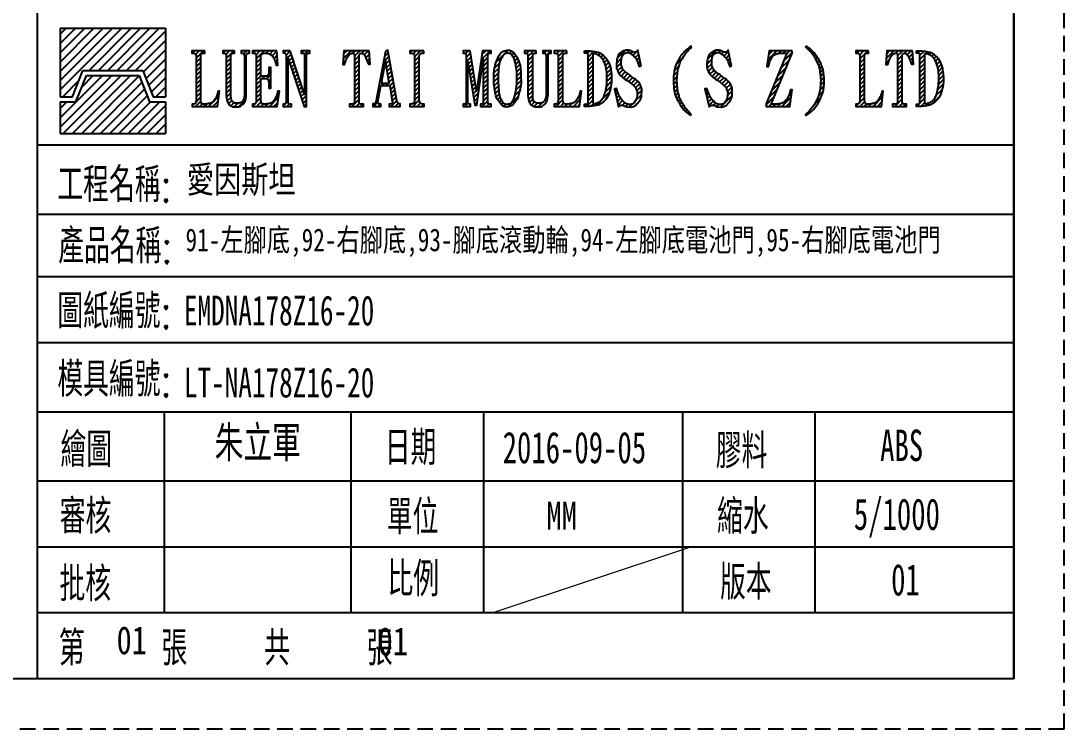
# Model space of a CAD drawing. Header units: millimetres. Extents: x 35888 to 37096, y -21952 to -21097.
# Drawn here: x 36828.5 to 37096.2, y -21951.9 to -21770 of the extents above; entities that cross this region are included whole.
import ezdxf

# ---------------------------------------------------------------- set-up
doc = ezdxf.new("R2010")
doc.units = ezdxf.units.MM
doc.header["$LTSCALE"] = 8
doc.linetypes.add('DASHED', pattern=[0.75, 0.5, -0.25])
doc.layers.add('A', color=7, linetype='Continuous')
doc.layers.add('tg', color=7, linetype='Continuous')
doc.layers.add('dim', color=3, linetype='Continuous', lineweight=15)
doc.styles.add('ROMANC', font='RomanC.ttf', dxfattribs={"width": 0.8, "height": 7})
doc.styles.add('ROMANS', font='ROMANS.shx', dxfattribs={"height": 5, "bigfont": 'chineset.shx'})
doc.styles.get("Standard").update_dxf_attribs({"font": 'txt.shx', "width": 0.67, "bigfont": 'chineset.shx'})

# ---------------------------------------------------------------- blocks, each defined once
blk = doc.blocks.new('*X2')
at = {"color": 0}
for p, q in [((-246.878, -247.762), (-241.98, -242.864)), ((-246.878, -246.878), (-242.864, -242.864)), ((-246.596, -248.364), (-241.096, -242.864)), ((-245.713, -248.364), (-240.213, -242.864)), ((-244.829, -248.364), (-239.364, -242.899)), ((-244.798, -243.914), (-243.748, -242.864)), ((-243.945, -248.364), (-239.111, -243.531)), ((-243.061, -248.364), (-238.859, -244.162)), ((-246.878, -245.994), (-246.248, -245.364)), ((-242.177, -248.364), (-238.606, -244.793)), ((-241.293, -248.364), (-238.293, -245.364)), ((-240.409, -248.364), (-237.409, -245.364)), ((-239.525, -248.364), (-236.878, -245.717)), ((-238.641, -248.364), (-236.878, -246.6)), ((-237.758, -248.364), (-236.878, -247.484))]:
    blk.add_line(p, q, dxfattribs=at)
blk = doc.blocks.new('*X3')
at = {"color": 0}
for p, q in [((-246.878, -244.226), (-241.016, -238.364)), ((-246.878, -243.342), (-241.9, -238.364)), ((-246.878, -242.458), (-242.784, -238.364)), ((-246.878, -241.574), (-243.668, -238.364)), ((-246.878, -240.691), (-244.551, -238.364)), ((-246.878, -239.807), (-245.435, -238.364)), ((-246.878, -238.923), (-246.319, -238.364)), ((-244.132, -242.364), (-240.132, -238.364)), ((-243.248, -242.364), (-239.248, -238.364)), ((-242.364, -242.364), (-238.364, -238.364)), ((-241.48, -242.364), (-237.48, -238.364)), ((-240.596, -242.364), (-236.878, -238.646)), ((-239.713, -242.364), (-236.878, -239.529)), ((-238.979, -242.515), (-236.878, -240.413)), ((-238.727, -243.146), (-236.878, -241.297)), ((-238.474, -243.777), (-236.878, -242.181)), ((-246.632, -244.864), (-245.106, -243.338)), ((-238.221, -244.409), (-236.878, -243.065)), ((-237.793, -244.864), (-236.878, -243.949)), ((-245.748, -244.864), (-245.695, -244.811)), ((-236.909, -244.864), (-236.878, -244.833))]:
    blk.add_line(p, q, dxfattribs=at)
blk = doc.blocks.new('20051210.083501')
at = {"layer": 'A'}
for p, q in [((0, 0), (0, -12.46)), ((0, 0), (19.17, 0)), ((19.17, 0), (19.17, -12.46)), ((2.23, -12.46), (4.14, -7.67)), ((2.87, -13.42), (4.79, -8.62)), ((4.14, -7.67), (15.02, -7.67)), ((4.79, -8.62), (14.37, -8.62)), ((14.37, -8.62), (16.29, -13.42)), ((15.02, -7.67), (16.94, -12.46)), ((0, -12.46), (2.23, -12.46)), ((16.94, -12.46), (19.17, -12.46)), ((0, -13.42), (2.87, -13.42)), ((0, -13.42), (0, -19.17)), ((16.29, -13.42), (19.17, -13.42)), ((19.17, -13.42), (19.17, -19.17)), ((0, -19.17), (19.17, -19.17))]:
    blk.add_line(p, q, dxfattribs=at)
at = {"layer": 'A', "xscale": 1.916639999999461, "yscale": 1.916639999999916, "zscale": 1.91664}
for name in ['*X3', '*X2']:
    blk.add_blockref(name, (473.18, 456.86), dxfattribs=at)

msp = doc.modelspace()

# ---------------------------------------------------------------- hatches: boundary and pattern name
h = msp.add_hatch()
h.set_pattern_fill('ANSI31', color=256, scale=0.24823, style=0)
h.set_pattern_definition([(45, (76915.7987, -20347.5847), (-0.557293087, 0.557293087), [])])
h.paths.add_polyline_path([(37058.294, -21791.358), (37058.294, -21791.965), (37058.839, -21791.965, 0.0414633), (37059.874, -21791.92, 0.0098365), (37061.213, -21791.724, 0), (37061.213, -21791.724, 0.0742962), (37062.203, -21791.403, 0), (37062.203, -21791.403, 0.0820892), (37063.426, -21790.519, 0), (37063.426, -21790.519, 0.0994446), (37064.515, -21788.868, 0.0507965), (37065.068, -21786.967, 0), (37065.068, -21786.967, 0.0544958), (37065.247, -21784.522), (37065.211, -21783.531), (37065.05, -21782.514, 0.0652171), (37064.863, -21781.675), (37064.452, -21780.55), (37063.961, -21779.702, 0.0255552), (37062.864, -21778.604, 0.1195021), (37061.793, -21778.024, 0.0499872), (37060.008, -21777.739, 0.0064973), (37058.839, -21777.685), (37058.303, -21777.668), (37058.303, -21778.283), (37058.928, -21778.283, -0.31305), (37059.089, -21778.328, -0.1750245), (37059.205, -21778.649, 0), (37059.205, -21778.649), (37059.205, -21790.947, -0.0611975), (37059.151, -21791.117, 0), (37059.151, -21791.117, -0.2937019), (37058.776, -21791.358)])
h.paths.add_polyline_path([(37060.425, -21778.747), (37060.425, -21790.863, 0.1084649), (37060.489, -21791.158, 0), (37060.489, -21791.158, 0.3983232), (37060.597, -21791.201), (37060.834, -21791.194, 0.0763618), (37061.494, -21791.072, 0), (37061.494, -21791.072, 0.089624), (37062.385, -21790.569, 0), (37062.385, -21790.569, 0.0989952), (37063.088, -21789.7, 0.0470821), (37063.548, -21788.58, 0.0375978), (37063.914, -21786.943, 0), (37063.914, -21786.943, 0.0259589), (37064.043, -21785.558, 0), (37064.043, -21785.558, 0.0205474), (37064.043, -21783.864, 0), (37064.043, -21783.864, 0.0331816), (37063.885, -21782.399, 0), (37063.885, -21782.399, 0.0397704), (37063.569, -21781.179, 0), (37063.569, -21781.179, 0.0390929), (37063.131, -21780.173, 0), (37063.131, -21780.173, 0.0785078), (37062.363, -21779.154, 0.0940735), (37061.444, -21778.551, 0), (37061.444, -21778.551, 0.1004309), (37060.82, -21778.429, 0), (37060.82, -21778.429, 0.0772307), (37060.511, -21778.479), (37060.446, -21778.587)], flags=16)
h.paths.add_polyline_path([(37042.751, -21777.692), (37042.751, -21778.295), (37043.188, -21778.295, -0.4471104), (37043.791, -21778.968), (37043.791, -21790.643, -0.3629609), (37043.188, -21791.364), (37042.774, -21791.364), (37042.774, -21791.967), (37049.321, -21791.967), (37049.794, -21788.032), (37049.486, -21788.032), (37049.25, -21788.871, -0.1151305), (37048.234, -21790.714, -0.1470783), (37047.572, -21791.116, -0.0200187), (37046.591, -21791.329, -0.0920225), (37045.41, -21791.317), (37045.138, -21791.081), (37044.996, -21790.454), (37044.996, -21789.023), (37044.996, -21778.926, -0.1486596), (37045.136, -21778.465, 0), (37045.136, -21778.465, -0.2444346), (37045.47, -21778.282), (37046.042, -21778.282), (37046.042, -21777.692)])
h.paths.add_polyline_path([(37029.875, -21794.035), (37029.999, -21794.246), (37030.233, -21794.1), (37031.037, -21793.548, 0.0700903), (37031.454, -21793.167), (37031.929, -21792.732), (37032.539, -21792.005), (37033.021, -21791.306, 0.0489267), (37033.384, -21790.649, -0.0112917), (37033.977, -21789.358), (37034.212, -21788.654), (37034.212, -21788.654, 0.0452148), (37034.476, -21787.533, 0.0194511), (37034.646, -21785.872, 0.0381497), (37034.629, -21784.523, 0), (37034.629, -21784.523, 0.0187929), (37034.447, -21783.097, 0), (37034.447, -21783.097, 0.0471864), (37034.024, -21781.501, 0), (37034.024, -21781.501, 0.0282667), (37033.502, -21780.298, 0), (37033.502, -21780.298, 0.0441271), (37032.739, -21779.065, 0.0213392), (37031.794, -21777.909, 0.0597799), (37030.738, -21776.976, 0.0000522), (37030.002, -21776.469), (37029.878, -21776.694), (37030.085, -21776.884, -0.0146115), (37030.636, -21777.421, 0), (37030.636, -21777.421, -0.0089534), (37031.114, -21777.933, 0), (37031.114, -21777.933, -0.0238855), (37031.568, -21778.488, 0), (37031.568, -21778.488, -0.0123206), (37032.056, -21779.181, 0), (37032.056, -21779.181, -0.0281505), (37032.567, -21780.049, -0.0165965), (37033.065, -21781.098, 0), (37033.065, -21781.098, -0.0665241), (37033.422, -21782.353, 0.0184753), (37033.566, -21783.143, 0), (37033.566, -21783.143, -0.0507901), (37033.634, -21783.719), (37033.707, -21784.411, -0.0444565), (37033.731, -21785.779, -0.0008859), (37033.631, -21787.134, -0.0557862), (37033.332, -21788.719, 0.0089738), (37033.097, -21789.534), (37032.768, -21790.291), (37032.029, -21791.553), (37031.565, -21792.216), (37030.756, -21793.167)])
h.paths.add_polyline_path([(37050.454, -21781.159), (37050.761, -21777.677), (37057.29, -21777.677), (37057.547, -21781.149), (37057.062, -21781.149), (37056.439, -21779.557, 0.0956872), (37055.944, -21778.676, 0.0984077), (37055.509, -21778.33, 0.2621702), (37054.975, -21778.35, 0), (37054.975, -21778.35, 0.2609355), (37054.698, -21778.845, 0), (37054.698, -21778.845), (37054.698, -21790.824, 0.1320932), (37054.757, -21791.16, 0.2912007), (37055.084, -21791.368), (37055.786, -21791.368), (37055.786, -21791.971), (37052.205, -21791.971), (37052.205, -21791.368), (37052.878, -21791.368, 0.1278797), (37053.333, -21791.229, 0.2609355), (37053.471, -21790.982), (37053.471, -21778.904), (37053.422, -21778.568), (37053.234, -21778.37), (37053.016, -21778.301, 0.2119014), (37052.809, -21778.271, 0.1524638), (37052.096, -21778.736, 0), (37052.096, -21778.736, 0.0886389), (37051.305, -21780.14), (37050.949, -21781.159)])
h.paths.add_polyline_path([(37019.718, -21791.263), (37019.718, -21791.957), (37025.828, -21791.957), (37026.442, -21787.721), (37026.011, -21787.721), (37025.62, -21788.982, -0.078387), (37025.134, -21789.971, 0), (37025.134, -21789.971, -0.0405768), (37024.456, -21790.784), (37024.025, -21791.039), (37024.025, -21791.039, -0.1243815), (37023.108, -21791.31, 0.0324642), (37022.653, -21791.358), (37021.042, -21791.358), (37026.434, -21778.278), (37026.434, -21777.656), (37020.484, -21777.656), (37019.893, -21781.684), (37020.316, -21781.684), (37020.603, -21780.735, -0.0647548), (37021.217, -21779.371, -0.1575087), (37022.191, -21778.541, -0.0914417), (37023.307, -21778.302, 0.0106211), (37023.786, -21778.278), (37025.094, -21778.278)])
h.paths.add_polyline_path([(36995.928, -21785.119, 0.0315123), (36996.07, -21787.324, 0), (36996.07, -21787.324, 0.0402062), (36996.426, -21789.011, 0), (36996.426, -21789.011, 0.0623728), (36997.107, -21790.566, -0.0031537), (36997.859, -21791.846, 0.0650154), (36998.53, -21792.72, 0.0004545), (36999.082, -21793.273, 0.066774), (37000.128, -21794.07, -0.0041036), (37000.413, -21794.235), (37000.533, -21794.028), (37000.284, -21793.784), (36999.653, -21793.126, -0.043122), (36998.912, -21792.205, -0.0144025), (36998.29, -21791.219, 0), (36998.29, -21791.219, -0.0174648), (36997.678, -21790.096, -0.0539346), (36997.443, -21789.465, 0), (36997.443, -21789.465, 0.031882), (36997.3, -21789.023), (36997.112, -21788.176, -0.0371427), (36996.96, -21787.135, 0), (36996.96, -21787.135, 0.0047038), (36996.868, -21785.988, -0.0465851), (36996.872, -21784.69, 0), (36996.872, -21784.69, -0.0007597), (36996.992, -21783.474, -0.0351514), (36997.231, -21782.079, 0), (36997.231, -21782.079, -0.0239146), (36997.563, -21780.96, -0.0614674), (36998.111, -21779.85, 0), (36998.111, -21779.85, 0.0140719), (36998.691, -21778.911, -0.068346), (36999.534, -21777.829, 0), (36999.534, -21777.829, 0.0243719), (37000.026, -21777.299, -0.0490829), (37000.551, -21776.788, 0.0301326), (37000.656, -21776.694), (37000.533, -21776.466), (37000.101, -21776.756, 0.0494384), (36998.997, -21777.666, 0), (36998.997, -21777.666, 0.0177696), (36998.171, -21778.558, 0), (36998.171, -21778.558, 0.042056), (36997.562, -21779.399, 0.0470099), (36996.406, -21781.796, 0.0754491), (36996.131, -21783.117), (36996.03, -21783.777, 0.0385372), (36995.928, -21785.119)])
h.paths.add_polyline_path([(37004.022, -21787.438), (37005.113, -21792.105), (37005.34, -21791.878, -0.1357493), (37005.795, -21791.62, -0.2278345), (37006.386, -21791.742, 0.135743), (37006.992, -21791.984, -0.0672556), (37007.416, -21792.09), (37008.31, -21792.121), (37008.886, -21791.999, 0.1526658), (37009.644, -21791.575, 0.0586811), (37010.704, -21790.151, 0.1413241), (37011.008, -21788.923), (37011.053, -21788.029, 0.0934362), (37010.917, -21787.029, 0.0736867), (37010.341, -21785.893, 0.101128), (37009.129, -21784.756, -0.036431), (37008.098, -21784.014, 0.0378749), (37006.977, -21783.211, -0.105904), (37006.431, -21782.695, -0.0243212), (37006.037, -21782.059, -0.0885428), (37005.825, -21781.438, -0.0445383), (37005.765, -21780.483, -0.0555732), (37005.931, -21779.271, -0.153171), (37006.416, -21778.483, -0.1349704), (37007.144, -21778.134, -0.1850459), (37008.022, -21778.301, 0.0194675), (37008.719, -21778.695), (37009.25, -21779.271, -0.0923633), (37009.81, -21780.165, -0.0080312), (37010.386, -21781.695), (37010.871, -21781.589), (37010.038, -21777.513), (37009.826, -21777.771, -0.2747762), (37009.068, -21778.043, -0.0854284), (37008.386, -21777.786, 0.1752427), (37007.007, -21777.528, 0.1106125), (37005.765, -21778.028, 0.1819994), (37004.795, -21779.422, 0.0535258), (37004.522, -21781.347, 0.1300031), (37004.886, -21782.938, 0.0775644), (37005.886, -21784.286, 0.0682662), (37007.144, -21785.226, -0.0563125), (37008.295, -21786.044, 0.0033658), (37009.204, -21786.847, -0.1932925), (37009.568, -21787.559), (37009.75, -21787.984, -0.1577109), (37009.841, -21788.969), (37009.765, -21789.832), (37009.477, -21790.469), (37008.992, -21791.12, -0.2441194), (37008.462, -21791.378), (37008.159, -21791.469), (37007.719, -21791.439, -0.1667011), (37006.75, -21791.03, -0.0146364), (37005.871, -21790.196, -0.1187079), (37005.189, -21789.075), (37004.552, -21787.347)])
h.paths.add_polyline_path([(36973.119, -21791.358), (36973.119, -21791.965), (36973.664, -21791.965, 0.0414633), (36974.699, -21791.92, 0.0098365), (36976.038, -21791.724, 0), (36976.038, -21791.724, 0.0742962), (36977.028, -21791.403, 0), (36977.028, -21791.403, 0.0820891), (36978.251, -21790.519, 0), (36978.251, -21790.519, 0.0994446), (36979.34, -21788.868, 0), (36979.34, -21788.868, 0.0507965), (36979.893, -21786.967, 0), (36979.893, -21786.967, 0.0544958), (36980.072, -21784.522), (36980.036, -21783.531), (36979.875, -21782.514, 0.0652171), (36979.688, -21781.675), (36979.277, -21780.55), (36978.787, -21779.702, 0.0255552), (36977.689, -21778.604, 0), (36977.689, -21778.604, 0.1195021), (36976.618, -21778.024, 0.0499872), (36974.833, -21777.739, 0.0064973), (36973.664, -21777.685), (36973.128, -21777.668), (36973.128, -21778.283), (36973.753, -21778.283, -0.31305), (36973.914, -21778.328, -0.1750245), (36974.03, -21778.649), (36974.03, -21790.947, -0.0611975), (36973.976, -21791.117, 0), (36973.976, -21791.117, -0.2937019), (36973.601, -21791.358)])
h.paths.add_polyline_path([(36965.308, -21777.692), (36965.308, -21778.295), (36965.746, -21778.295, -0.4471104), (36966.348, -21778.968), (36966.348, -21790.643, -0.3629609), (36965.746, -21791.364), (36965.332, -21791.364), (36965.332, -21791.967), (36971.878, -21791.967), (36972.351, -21788.032), (36972.044, -21788.032), (36971.808, -21788.871, -0.1151305), (36970.791, -21790.714, -0.1470783), (36970.13, -21791.116, 0), (36970.13, -21791.116, -0.0200187), (36969.149, -21791.329, -0.0920225), (36967.967, -21791.317), (36967.695, -21791.081), (36967.554, -21790.454), (36967.554, -21789.023), (36967.554, -21778.926, 0), (36967.554, -21778.926, -0.1486596), (36967.694, -21778.465, 0), (36967.694, -21778.465, -0.2444346), (36968.027, -21778.282), (36968.599, -21778.282), (36968.599, -21777.692)])
h.paths.add_polyline_path([(36975.25, -21778.747), (36975.25, -21790.863, 0.1084649), (36975.314, -21791.158, 0.3983232), (36975.422, -21791.201), (36975.659, -21791.194, 0.0763618), (36976.319, -21791.072, 0), (36976.319, -21791.072, 0.089624), (36977.21, -21790.569, 0), (36977.21, -21790.569, 0.0989952), (36977.913, -21789.7, 0), (36977.913, -21789.7, 0.0470821), (36978.373, -21788.58, 0.0375978), (36978.739, -21786.943, 0), (36978.739, -21786.943, 0.0259589), (36978.868, -21785.558, 0), (36978.868, -21785.558, 0.0205474), (36978.868, -21783.864, 0.0331816), (36978.71, -21782.399, 0.0397704), (36978.394, -21781.179, 0), (36978.394, -21781.179, 0.0390929), (36977.956, -21780.173, 0.0785078), (36977.188, -21779.154, 0), (36977.188, -21779.154, 0.0940735), (36976.269, -21778.551, 0.1004309), (36975.645, -21778.429, 0), (36975.645, -21778.429, 0.0772307), (36975.336, -21778.479), (36975.271, -21778.587)], flags=16)
h.paths.add_polyline_path([(36949.823, -21785.369), (36949.886, -21786.038), (36950.011, -21787.208), (36950.199, -21788.4, 0.1114199), (36950.743, -21790.052, 0.0496859), (36951.893, -21791.599, 0.186465), (36952.854, -21792.08), (36953.293, -21792.121, 0.0375207), (36954.171, -21791.871, 0.1534797), (36955.091, -21791.16), (36955.907, -21789.989, 0.0128615), (36956.617, -21787.543, 0.0754903), (36956.847, -21785.39, 0.0019683), (36956.701, -21782.358, 0), (36956.701, -21782.358, 0.0822677), (36956.283, -21780.456), (36955.781, -21779.201), (36955.112, -21778.26), (36954.276, -21777.696, 0.2029711), (36953.502, -21777.508, 0.019715), (36952.478, -21777.717, 0), (36952.478, -21777.717, 0.1971419), (36951.474, -21778.449, 0.0532198), (36950.387, -21780.727, 0), (36950.387, -21780.727, 0.0768728), (36949.886, -21783.403), (36949.886, -21783.403)])
h.paths.add_polyline_path([(36941.968, -21791.361), (36941.968, -21791.965), (36943.902, -21791.965), (36943.902, -21791.367), (36943.568, -21791.367, -0.236068), (36943.266, -21791.216, 0), (36943.266, -21791.216, -0.1778629), (36943.202, -21791, 0), (36943.202, -21791, 0.0731766), (36943.186, -21790.812), (36943.186, -21780.507), (36945.002, -21791.655), (36945.498, -21791.655), (36947.125, -21779.82), (36947.125, -21790.857, -0.1813346), (36946.964, -21791.289), (36946.791, -21791.342), (36946.629, -21791.353), (36946.446, -21791.353), (36946.446, -21791.957), (36949.173, -21791.957), (36949.173, -21791.353), (36948.656, -21791.353, -0.2703491), (36948.397, -21791.202, 0), (36948.397, -21791.202, -0.1661539), (36948.332, -21790.857), (36948.332, -21778.828, -0.2754595), (36948.667, -21778.268), (36949.184, -21778.268), (36949.184, -21777.664), (36946.931, -21777.664), (36945.422, -21788.023), (36943.784, -21777.672), (36941.973, -21777.672), (36941.973, -21778.281), (36942.307, -21778.281, -0.2042261), (36942.636, -21778.421, 0), (36942.636, -21778.421, -0.2004412), (36942.701, -21778.588, 0.0488454), (36942.717, -21778.815), (36942.717, -21790.822, -0.1282881), (36942.62, -21791.194, -0.2763778), (36942.329, -21791.361)])
h.paths.add_polyline_path([(36951.049, -21784.424, 0.0107728), (36951.103, -21786.535, 0), (36951.103, -21786.535, 0.0226526), (36951.316, -21788.842, 0), (36951.316, -21788.842, 0.0660072), (36951.599, -21789.871, 0), (36951.599, -21789.871, 0.0545447), (36952.185, -21790.918, 0), (36952.185, -21790.918, 0.2164164), (36953.072, -21791.433, 0), (36953.072, -21791.433, 0.1433054), (36953.924, -21791.273, 0), (36953.924, -21791.273, 0.1933289), (36954.793, -21790.279, 0), (36954.793, -21790.279, 0.0342724), (36955.379, -21788.15, 0), (36955.379, -21788.15, 0.0520414), (36955.645, -21785.382), (36955.627, -21783.2), (36955.326, -21780.893), (36954.935, -21779.509, -0.0180621), (36954.456, -21778.675, 0.2109706), (36954.03, -21778.338, 0), (36954.03, -21778.338, 0.0423726), (36953.303, -21778.214, 0.2013091), (36952.7, -21778.409, 0.0679648), (36952.149, -21779.03, 0), (36952.149, -21779.03, 0.0561857), (36951.599, -21780.095, 0), (36951.599, -21780.095, 0.0807476), (36951.138, -21782.33)], flags=16)
h.paths.add_polyline_path([(36957.7, -21777.673), (36957.7, -21778.287), (36958.098, -21778.287, -0.4453624), (36958.611, -21778.857), (36958.611, -21789.244, 0.1272962), (36959.124, -21791.225, 0), (36959.124, -21791.225, 0.0960143), (36959.288, -21791.421, -0.0247325), (36959.655, -21791.75), (36960.187, -21791.997, 0.1076234), (36960.611, -21792.092), (36961.396, -21792.104, 0.1445312), (36962.307, -21791.851, 0.0767167), (36963.13, -21791.142, 0.1475227), (36963.63, -21790.003, 0), (36963.63, -21790.003, -0.0034333), (36963.757, -21789.016), (36963.757, -21778.895, -0.3258682), (36964.2, -21778.287), (36964.605, -21778.287), (36964.605, -21777.68), (36962.421, -21777.68), (36962.421, -21778.287), (36962.763, -21778.287, -0.2211811), (36963.035, -21778.414, 0), (36963.035, -21778.414, -0.1386424), (36963.244, -21778.876, 0), (36963.244, -21778.876, -0.0291948), (36963.27, -21779.154), (36963.27, -21788.965, -0.096528), (36963.029, -21790.199, 0), (36963.029, -21790.199, -0.1769594), (36962.371, -21790.927, 0), (36962.371, -21790.927, -0.0838676), (36961.871, -21791.092, 0), (36961.871, -21791.092, -0.0420431), (36961.206, -21791.136, -0.1259814), (36960.63, -21790.978, 0), (36960.63, -21790.978, -0.0862317), (36960.155, -21790.585, -0.130353), (36959.991, -21790.244), (36959.883, -21789.908), (36959.82, -21789.263), (36959.82, -21778.794, -0.403205), (36960.314, -21778.281), (36960.738, -21778.281), (36960.738, -21777.673)])
h.paths.add_polyline_path([(36918.785, -21791.968), (36918.785, -21791.328), (36919.05, -21791.328, 0.0880206), (36919.424, -21791.157, 0), (36919.424, -21791.157, 0.1981024), (36919.596, -21790.892), (36922.013, -21777.845), (36922.683, -21777.498), (36924.944, -21790.486, -0.0340023), (36925.162, -21790.954, 0.3099246), (36925.708, -21791.328), (36925.848, -21791.328), (36925.848, -21791.968), (36922.948, -21791.968), (36922.948, -21791.344), (36923.198, -21791.344), (36923.603, -21791.282), (36923.759, -21791.11, 0.117222), (36923.79, -21790.658), (36923.12, -21786.62), (36920.828, -21786.62), (36920.11, -21790.658, 0.1828166), (36920.157, -21791.048, 0), (36920.157, -21791.048, 0.2793781), (36920.672, -21791.36), (36920.859, -21791.36), (36920.859, -21791.968)])
h.paths.add_polyline_path([(36920.946, -21785.988), (36922.002, -21780.127), (36923.02, -21785.988)], flags=16)
h.paths.add_polyline_path([(36928.296, -21777.683), (36928.296, -21778.287), (36928.645, -21778.287, -0.1151205), (36929.341, -21778.449), (36929.434, -21778.624), (36929.504, -21778.972), (36929.504, -21790.478, 0), (36929.504, -21790.478, -0.165023), (36929.283, -21791.129, 0), (36929.283, -21791.129, -0.196744), (36929.005, -21791.291, 0.0151159), (36928.598, -21791.361), (36928.296, -21791.361), (36928.296, -21791.976), (36931.942, -21791.976), (36931.942, -21791.349), (36931.617, -21791.349, -0.1510207), (36930.979, -21791.152, -0.2299796), (36930.839, -21790.908), (36930.735, -21790.56, -0.1303355), (36930.723, -21790.2), (36930.723, -21779.1, -0.23248), (36931.06, -21778.415, -0.2001016), (36931.536, -21778.287), (36931.921, -21778.287), (36931.921, -21777.683)])
h.paths.add_polyline_path([(36895.818, -21777.674), (36895.818, -21778.203), (36895.913, -21778.203, -0.296966), (36896.457, -21778.558, 0), (36896.457, -21778.558, -0.1129405), (36896.547, -21779.022), (36896.547, -21790.78, -0.139346), (36896.412, -21791.254, -0.2178389), (36896.307, -21791.324, 0.0242396), (36896.118, -21791.364), (36895.818, -21791.364), (36895.818, -21791.964), (36897.931, -21791.964), (36897.931, -21791.359), (36897.431, -21791.359, -0.3152222), (36897.082, -21791.114, -0.090974), (36897.032, -21790.82), (36897.032, -21779.657), (36901.197, -21791.964), (36901.747, -21791.964), (36901.747, -21778.907, -0.1765617), (36901.942, -21778.373, -0.2069332), (36902.081, -21778.303, 0.0522334), (36902.236, -21778.278), (36902.596, -21778.278), (36902.596, -21777.679), (36900.413, -21777.679), (36900.413, -21778.273), (36900.763, -21778.273, -0.1748169), (36901.067, -21778.383, 0), (36901.067, -21778.383, -0.196301), (36901.222, -21778.673, 0), (36901.222, -21778.673, 0.0208197), (36901.257, -21778.912), (36901.257, -21788.932), (36897.576, -21777.674)])
h.paths.add_polyline_path([(36911.055, -21781.159), (36911.361, -21777.677), (36917.89, -21777.677), (36918.147, -21781.149), (36917.663, -21781.149), (36917.039, -21779.557, 0.0956872), (36916.545, -21778.676, 0), (36916.545, -21778.676, 0.0984077), (36916.109, -21778.33, 0.2621702), (36915.575, -21778.35, 0), (36915.575, -21778.35, 0.2609355), (36915.298, -21778.845), (36915.298, -21790.824, 0.1320932), (36915.358, -21791.16, 0), (36915.358, -21791.16, 0.2912007), (36915.684, -21791.368), (36916.386, -21791.368), (36916.386, -21791.971), (36912.806, -21791.971), (36912.806, -21791.368), (36913.478, -21791.368, 0.1278797), (36913.933, -21791.229, 0), (36913.933, -21791.229, 0.2609355), (36914.072, -21790.982), (36914.072, -21778.904), (36914.022, -21778.568), (36913.834, -21778.37), (36913.617, -21778.301, 0.2119014), (36913.409, -21778.271, 0.1524638), (36912.697, -21778.736, 0.0886389), (36911.905, -21780.14), (36911.905, -21780.14), (36911.549, -21781.159)])
h.paths.add_polyline_path([(36980.797, -21787.438), (36981.328, -21787.347), (36981.964, -21789.075, 0.1187079), (36982.646, -21790.196, 0.0146364), (36983.525, -21791.03, 0.1667011), (36984.494, -21791.439), (36984.934, -21791.469), (36985.237, -21791.378, 0.2441194), (36985.767, -21791.12), (36986.252, -21790.469), (36986.54, -21789.832), (36986.616, -21788.969, 0.1577109), (36986.525, -21787.984), (36986.343, -21787.559, 0.1932925), (36985.979, -21786.847, -0.0033658), (36985.07, -21786.044, 0.0563125), (36983.919, -21785.226, -0.0682662), (36982.661, -21784.286, -0.0775644), (36981.661, -21782.938, -0.1300031), (36981.297, -21781.347, -0.0535258), (36981.57, -21779.422, -0.1819994), (36982.54, -21778.028, -0.1106125), (36983.782, -21777.528, -0.1752427), (36985.161, -21777.786, 0.0854284), (36985.843, -21778.043, 0.2747762), (36986.601, -21777.771), (36986.813, -21777.513), (36987.646, -21781.589), (36987.161, -21781.695, 0.0080312), (36986.586, -21780.165, 0.0923633), (36986.025, -21779.271), (36985.495, -21778.695, -0.0194675), (36984.798, -21778.301, 0.1850459), (36983.919, -21778.134, 0.1349704), (36983.191, -21778.483, 0.153171), (36982.706, -21779.271, 0.0555732), (36982.54, -21780.483, 0.0445383), (36982.6, -21781.438, 0.0885428), (36982.813, -21782.059, 0.0243212), (36983.206, -21782.695, 0.105904), (36983.752, -21783.211, -0.0378749), (36984.873, -21784.014, 0.036431), (36985.904, -21784.756, -0.101128), (36987.116, -21785.893, -0.0736867), (36987.692, -21787.029, -0.0934362), (36987.828, -21788.029), (36987.783, -21788.923, -0.1413241), (36987.48, -21790.151, -0.0586811), (36986.419, -21791.575, -0.1526658), (36985.661, -21791.999), (36985.085, -21792.121), (36984.191, -21792.09, 0.0672556), (36983.767, -21791.984, -0.135743), (36983.161, -21791.742, 0.2278345), (36982.57, -21791.62, 0.1357493), (36982.115, -21791.878), (36981.888, -21792.105)])
h.paths.add_polyline_path([(36880.259, -21777.673), (36880.259, -21778.287), (36880.658, -21778.287, -0.4453624), (36881.17, -21778.857), (36881.17, -21789.244, 0.1272962), (36881.683, -21791.225, 0), (36881.683, -21791.225, 0.0960143), (36881.848, -21791.421, -0.0247325), (36882.215, -21791.75), (36882.747, -21791.997, 0.1076234), (36883.171, -21792.092), (36883.955, -21792.104), (36883.955, -21792.104, 0.1445312), (36884.867, -21791.851, 0.0767167), (36885.69, -21791.142, 0.1475227), (36886.19, -21790.003, 0), (36886.19, -21790.003, -0.0034333), (36886.316, -21789.016), (36886.316, -21778.895, -0.3258682), (36886.759, -21778.287), (36887.165, -21778.287), (36887.165, -21777.68), (36884.981, -21777.68), (36884.981, -21778.287), (36885.323, -21778.287, -0.2211811), (36885.595, -21778.414, -0.1386424), (36885.804, -21778.876, 0), (36885.804, -21778.876, -0.0291948), (36885.829, -21779.154), (36885.829, -21788.965, -0.096528), (36885.588, -21790.199, 0), (36885.588, -21790.199, -0.1769594), (36884.93, -21790.927, 0), (36884.93, -21790.927, -0.0838676), (36884.43, -21791.092, 0), (36884.43, -21791.092, -0.0420431), (36883.766, -21791.136, -0.1259814), (36883.19, -21790.978, 0), (36883.19, -21790.978, -0.0862317), (36882.715, -21790.585, 0), (36882.715, -21790.585, -0.130353), (36882.55, -21790.244), (36882.443, -21789.908), (36882.379, -21789.263), (36882.379, -21778.794, -0.403205), (36882.873, -21778.281), (36883.297, -21778.281), (36883.297, -21777.673)])
h.paths.add_polyline_path([(36872.377, -21777.692), (36872.377, -21778.295), (36872.814, -21778.295, -0.4471104), (36873.416, -21778.968), (36873.416, -21790.643, -0.3629609), (36872.814, -21791.364), (36872.4, -21791.364), (36872.4, -21791.967), (36878.947, -21791.967), (36879.419, -21788.032), (36879.112, -21788.032), (36878.876, -21788.871), (36878.876, -21788.871, -0.1151305), (36877.86, -21790.714, -0.1470783), (36877.198, -21791.116, -0.0200187), (36876.217, -21791.329, -0.0920225), (36875.035, -21791.317), (36874.764, -21791.081), (36874.622, -21790.454), (36874.622, -21789.023), (36874.622, -21778.926, -0.1486596), (36874.762, -21778.465, 0), (36874.762, -21778.465, -0.2444346), (36875.095, -21778.282), (36875.668, -21778.282), (36875.668, -21777.692)])
h.paths.add_polyline_path([(36887.881, -21791.963), (36887.881, -21791.361), (36888.379, -21791.361, -0.0697377), (36888.587, -21791.258, 0.2346711), (36888.753, -21791.092, 0.0812777), (36888.846, -21790.521), (36888.846, -21778.966, 0.0911807), (36888.794, -21778.582, 0.3243613), (36888.379, -21778.282), (36887.933, -21778.282), (36887.933, -21777.68), (36894.178, -21777.68), (36894.437, -21781.373), (36893.991, -21781.373), (36893.69, -21780.325, 0.127245), (36893.182, -21779.184, 0.1044537), (36892.466, -21778.593, 0.104851), (36891.356, -21778.282, 0.0655863), (36890.578, -21778.333, 0.3574663), (36890.06, -21778.966), (36890.06, -21784.204), (36891.439, -21784.204, 0.2828165), (36891.854, -21784.007, 0.145032), (36892.103, -21783.167), (36892.103, -21781.922), (36892.611, -21781.922), (36892.611, -21787.264), (36892.103, -21787.264), (36892.103, -21786.175), (36892.082, -21785.802), (36892.01, -21785.407, 0.4453624), (36891.45, -21784.785), (36890.06, -21784.785), (36890.06, -21790.314, -0.0118619), (36890.112, -21790.739, 0.306736), (36890.568, -21791.289, 0.1268605), (36891.595, -21791.32, -0.0157214), (36892.186, -21791.206, 0.1183441), (36892.808, -21790.946, 0.0973563), (36893.7, -21789.982, 0.0700144), (36894.136, -21788.986), (36894.406, -21788.021), (36894.862, -21788.021), (36894.25, -21791.963)])

# ---------------------------------------------------------------- linework, layer by layer
for points in [[(36875.668, -21777.692), (36872.377, -21777.692), (36872.377, -21778.295), (36872.814, -21778.295, -0.4471104), (36873.416, -21778.968), (36873.416, -21790.643, -0.3629609), (36872.814, -21791.364), (36872.4, -21791.364), (36872.4, -21791.967), (36878.947, -21791.967), (36879.419, -21788.032), (36879.112, -21788.032), (36878.876, -21788.871, -0.1151305), (36877.86, -21790.714, -0.1470783), (36877.198, -21791.116, -0.0200187), (36876.217, -21791.329, -0.0920225), (36875.035, -21791.317), (36874.764, -21791.081), (36874.622, -21790.454), (36874.622, -21789.023), (36874.622, -21778.926, -0.1486596), (36874.762, -21778.465, -0.2444346), (36875.095, -21778.282), (36875.668, -21778.282)], [(36883.297, -21777.673), (36880.259, -21777.673), (36880.259, -21778.287), (36880.658, -21778.287, -0.4453624), (36881.17, -21778.857), (36881.17, -21789.244, 0.1272962), (36881.683, -21791.225, 0.0960143), (36881.848, -21791.421, -0.0247325), (36882.215, -21791.75), (36882.747, -21791.997, 0.1076234), (36883.171, -21792.092), (36883.955, -21792.104, 0.1445312), (36884.867, -21791.851, 0.0767167), (36885.69, -21791.142, 0.1475227), (36886.19, -21790.003, -0.0034333), (36886.316, -21789.016), (36886.316, -21778.895, -0.3258682), (36886.759, -21778.287), (36887.165, -21778.287), (36887.165, -21777.68), (36884.981, -21777.68), (36884.981, -21778.287), (36885.323, -21778.287, -0.2211811), (36885.595, -21778.414, -0.1386424), (36885.804, -21778.876, -0.0291948), (36885.829, -21779.154), (36885.829, -21788.965, -0.096528), (36885.588, -21790.199, -0.1769594), (36884.93, -21790.927, -0.0838676), (36884.43, -21791.092, -0.0420431), (36883.766, -21791.136, -0.1259814), (36883.19, -21790.978, -0.0862317), (36882.715, -21790.585, -0.130353), (36882.55, -21790.244), (36882.443, -21789.908), (36882.379, -21789.263), (36882.379, -21778.794, -0.403205), (36882.873, -21778.281), (36883.297, -21778.281)], [(36917.89, -21777.677), (36911.361, -21777.677), (36911.055, -21781.159), (36911.549, -21781.159), (36911.905, -21780.14, -0.0886389), (36912.697, -21778.736, -0.1524638), (36913.409, -21778.271, -0.2119014), (36913.617, -21778.301), (36913.834, -21778.37), (36914.022, -21778.568), (36914.072, -21778.904), (36914.072, -21790.982, -0.2609355), (36913.933, -21791.229, -0.1278797), (36913.478, -21791.368), (36912.806, -21791.368), (36912.806, -21791.971), (36916.386, -21791.971), (36916.386, -21791.368), (36915.684, -21791.368, -0.2912007), (36915.358, -21791.16, -0.1320932), (36915.298, -21790.824), (36915.298, -21778.845, -0.2609355), (36915.575, -21778.35, -0.2621702), (36916.109, -21778.33, -0.0984077), (36916.545, -21778.676, -0.0956872), (36917.039, -21779.557), (36917.663, -21781.149), (36918.147, -21781.149)], [(36922.013, -21777.845), (36919.596, -21790.892, -0.1981024), (36919.424, -21791.157, -0.0880206), (36919.05, -21791.328), (36918.785, -21791.328), (36918.785, -21791.968), (36920.859, -21791.968), (36920.859, -21791.36), (36920.672, -21791.36, -0.2793781), (36920.157, -21791.048, -0.1828166), (36920.11, -21790.658), (36920.828, -21786.62), (36923.12, -21786.62), (36923.79, -21790.658, -0.117222), (36923.759, -21791.11), (36923.603, -21791.282), (36923.198, -21791.344), (36922.948, -21791.344), (36922.948, -21791.968), (36925.848, -21791.968), (36925.848, -21791.328), (36925.708, -21791.328, -0.3099246), (36925.162, -21790.954, 0.0340023), (36924.944, -21790.486), (36922.683, -21777.498)], [(36931.921, -21777.683), (36928.296, -21777.683), (36928.296, -21778.287), (36928.645, -21778.287, -0.1151205), (36929.341, -21778.449), (36929.434, -21778.624), (36929.504, -21778.972), (36929.504, -21790.478, -0.165023), (36929.283, -21791.129, -0.196744), (36929.005, -21791.291, 0.0151159), (36928.598, -21791.361), (36928.296, -21791.361), (36928.296, -21791.976), (36931.942, -21791.976), (36931.942, -21791.349), (36931.617, -21791.349, -0.1510207), (36930.979, -21791.152, -0.2299796), (36930.839, -21790.908), (36930.735, -21790.56, -0.1303355), (36930.723, -21790.2), (36930.723, -21779.1, -0.23248), (36931.06, -21778.415, -0.2001016), (36931.536, -21778.287), (36931.921, -21778.287)], [(36943.784, -21777.672), (36941.973, -21777.672), (36941.973, -21778.281), (36942.307, -21778.281, -0.2042261), (36942.636, -21778.421, -0.2004412), (36942.701, -21778.588, 0.0488454), (36942.717, -21778.815), (36942.717, -21790.822, -0.1282881), (36942.62, -21791.194, -0.2763778), (36942.329, -21791.361), (36941.968, -21791.361), (36941.968, -21791.965), (36943.902, -21791.965), (36943.902, -21791.367), (36943.568, -21791.367, -0.236068), (36943.266, -21791.216, -0.1778629), (36943.202, -21791, 0.0731766), (36943.186, -21790.812), (36943.186, -21780.507), (36945.002, -21791.655), (36945.498, -21791.655), (36947.125, -21779.82), (36947.125, -21790.857, -0.1813346), (36946.964, -21791.289), (36946.791, -21791.342), (36946.629, -21791.353), (36946.446, -21791.353), (36946.446, -21791.957), (36949.173, -21791.957), (36949.173, -21791.353), (36948.656, -21791.353, -0.2703491), (36948.397, -21791.202, -0.1661539), (36948.332, -21790.857), (36948.332, -21778.828, -0.2754595), (36948.667, -21778.268), (36949.184, -21778.268), (36949.184, -21777.664), (36946.931, -21777.664), (36945.422, -21788.023)], [(36949.823, -21785.369), (36949.886, -21783.403, -0.0768728), (36950.387, -21780.727, -0.0532198), (36951.474, -21778.449, -0.1971419), (36952.478, -21777.717, -0.019715), (36953.502, -21777.508, -0.2029711), (36954.276, -21777.696), (36955.112, -21778.26), (36955.781, -21779.201), (36956.283, -21780.456, -0.0822677), (36956.701, -21782.358, -0.0019683), (36956.847, -21785.39, -0.0754903), (36956.617, -21787.543, -0.0128615), (36955.907, -21789.989), (36955.091, -21791.16, -0.1534797), (36954.171, -21791.871, -0.0375207), (36953.293, -21792.121), (36952.854, -21792.08, -0.186465), (36951.893, -21791.599, -0.0496859), (36950.743, -21790.052, -0.1114199), (36950.199, -21788.4), (36950.011, -21787.208), (36949.886, -21786.038)], [(36960.738, -21777.673), (36957.7, -21777.673), (36957.7, -21778.287), (36958.098, -21778.287, -0.4453624), (36958.611, -21778.857), (36958.611, -21789.244, 0.1272962), (36959.124, -21791.225, 0.0960143), (36959.288, -21791.421, -0.0247325), (36959.655, -21791.75), (36960.187, -21791.997, 0.1076234), (36960.611, -21792.092), (36961.396, -21792.104, 0.1445312), (36962.307, -21791.851, 0.0767167), (36963.13, -21791.142, 0.1475227), (36963.63, -21790.003, -0.0034333), (36963.757, -21789.016), (36963.757, -21778.895, -0.3258682), (36964.2, -21778.287), (36964.605, -21778.287), (36964.605, -21777.68), (36962.421, -21777.68), (36962.421, -21778.287), (36962.763, -21778.287, -0.2211811), (36963.035, -21778.414, -0.1386424), (36963.244, -21778.876, -0.0291948), (36963.27, -21779.154), (36963.27, -21788.965, -0.096528), (36963.029, -21790.199, -0.1769594), (36962.371, -21790.927, -0.0838676), (36961.871, -21791.092, -0.0420431), (36961.206, -21791.136, -0.1259814), (36960.63, -21790.978, -0.0862317), (36960.155, -21790.585, -0.130353), (36959.991, -21790.244), (36959.883, -21789.908), (36959.82, -21789.263), (36959.82, -21778.794, -0.403205), (36960.314, -21778.281), (36960.738, -21778.281)], [(36968.599, -21777.692), (36965.308, -21777.692), (36965.308, -21778.295), (36965.746, -21778.295, -0.4471104), (36966.348, -21778.968), (36966.348, -21790.643, -0.3629609), (36965.746, -21791.364), (36965.332, -21791.364), (36965.332, -21791.967), (36971.878, -21791.967), (36972.351, -21788.032), (36972.044, -21788.032), (36971.808, -21788.871, -0.1151305), (36970.791, -21790.714, -0.1470783), (36970.13, -21791.116, -0.0200187), (36969.149, -21791.329, -0.0920225), (36967.967, -21791.317), (36967.695, -21791.081), (36967.554, -21790.454), (36967.554, -21789.023), (36967.554, -21778.926, -0.1486596), (36967.694, -21778.465, -0.2444346), (36968.027, -21778.282), (36968.599, -21778.282)], [(36973.128, -21777.668), (36973.664, -21777.685, -0.0064973), (36974.833, -21777.739, -0.0499872), (36976.618, -21778.024, -0.1195021), (36977.689, -21778.604, -0.0255552), (36978.787, -21779.702), (36979.277, -21780.55), (36979.688, -21781.675, -0.0652171), (36979.875, -21782.514), (36980.036, -21783.531), (36980.072, -21784.522, -0.0544958), (36979.893, -21786.967, -0.0507965), (36979.34, -21788.868, -0.0994446), (36978.251, -21790.519, -0.0820892), (36977.028, -21791.403, -0.0742962), (36976.038, -21791.724, -0.0098365), (36974.699, -21791.92, -0.0414633), (36973.664, -21791.965), (36973.119, -21791.965), (36973.119, -21791.358), (36973.601, -21791.358, 0.2937019), (36973.976, -21791.117, 0.0611975), (36974.03, -21790.947), (36974.03, -21778.649, 0.1750245), (36973.914, -21778.328, 0.31305), (36973.753, -21778.283), (36973.128, -21778.283)], [(36987.646, -21781.589), (36986.813, -21777.513), (36986.601, -21777.771, -0.2747762), (36985.843, -21778.043, -0.0854284), (36985.161, -21777.786, 0.1752427), (36983.782, -21777.528, 0.1106125), (36982.54, -21778.028, 0.1819994), (36981.57, -21779.422, 0.0535258), (36981.297, -21781.347, 0.1300031), (36981.661, -21782.938, 0.0775644), (36982.661, -21784.286, 0.0682662), (36983.919, -21785.226, -0.0563125), (36985.07, -21786.044, 0.0033658), (36985.979, -21786.847, -0.1932925), (36986.343, -21787.559), (36986.525, -21787.984, -0.1577109), (36986.616, -21788.969), (36986.54, -21789.832), (36986.252, -21790.469), (36985.767, -21791.12, -0.2441194), (36985.237, -21791.378), (36984.934, -21791.469), (36984.494, -21791.439, -0.1667011), (36983.525, -21791.03, -0.0146364), (36982.646, -21790.196, -0.1187079), (36981.964, -21789.075), (36981.328, -21787.347), (36980.797, -21787.438), (36981.888, -21792.105), (36982.115, -21791.878, -0.1357493), (36982.57, -21791.62, -0.2278345), (36983.161, -21791.742, 0.135743), (36983.767, -21791.984, -0.0672556), (36984.191, -21792.09), (36985.085, -21792.121), (36985.661, -21791.999, 0.1526658), (36986.419, -21791.575, 0.0586811), (36987.48, -21790.151, 0.1413241), (36987.783, -21788.923), (36987.828, -21788.029, 0.0934362), (36987.692, -21787.029, 0.0736867), (36987.116, -21785.893, 0.101128), (36985.904, -21784.756, -0.036431), (36984.873, -21784.014, 0.0378749), (36983.752, -21783.211, -0.105904), (36983.206, -21782.695, -0.0243212), (36982.813, -21782.059, -0.0885428), (36982.6, -21781.438, -0.0445383), (36982.54, -21780.483, -0.0555732), (36982.706, -21779.271, -0.1531711), (36983.191, -21778.483, -0.1349704), (36983.919, -21778.134, -0.1850459), (36984.798, -21778.301, 0.0194675), (36985.495, -21778.695), (36986.025, -21779.271, -0.0923633), (36986.586, -21780.165, -0.0080312), (36987.161, -21781.695)], [(37000.656, -21776.694), (37000.533, -21776.466), (37000.101, -21776.756, 0.0494384), (36998.997, -21777.666, 0.0177696), (36998.171, -21778.558, 0.042056), (36997.562, -21779.399, 0.0470099), (36996.406, -21781.796, 0.0754491), (36996.131, -21783.117), (36996.03, -21783.777, 0.0385372), (36995.928, -21785.119, 0.0315123), (36996.07, -21787.324, 0.0402062), (36996.426, -21789.011, 0.0623728), (36997.107, -21790.566, -0.0031537), (36997.859, -21791.846, 0.0650154), (36998.53, -21792.72, 0.0004545), (36999.082, -21793.273, 0.066774), (37000.128, -21794.07, -0.0041036), (37000.413, -21794.235), (37000.533, -21794.028), (37000.284, -21793.784), (36999.653, -21793.126, -0.043122), (36998.912, -21792.205, -0.0144025), (36998.29, -21791.219, -0.0174648), (36997.678, -21790.096, -0.0539346), (36997.443, -21789.465, 0.031882), (36997.3, -21789.023), (36997.112, -21788.176, -0.0371427), (36996.96, -21787.135, 0.0047038), (36996.868, -21785.988, -0.0465851), (36996.872, -21784.69, -0.0007597), (36996.992, -21783.474, -0.0351514), (36997.231, -21782.079, -0.0239146), (36997.563, -21780.96, -0.0614674), (36998.111, -21779.85, 0.0140719), (36998.691, -21778.911, -0.068346), (36999.534, -21777.829, 0.0243719), (37000.026, -21777.299, -0.0490829), (37000.551, -21776.788, 0.0301326)], [(37010.871, -21781.589), (37010.038, -21777.513), (37009.826, -21777.771, -0.2747762), (37009.068, -21778.043, -0.0854284), (37008.386, -21777.786, 0.1752427), (37007.007, -21777.528, 0.1106125), (37005.765, -21778.028, 0.1819994), (37004.795, -21779.422, 0.0535258), (37004.522, -21781.347, 0.1300031), (37004.886, -21782.938, 0.0775644), (37005.886, -21784.286, 0.0682662), (37007.144, -21785.226, -0.0563125), (37008.295, -21786.044, 0.0033658), (37009.204, -21786.847, -0.1932925), (37009.568, -21787.559), (37009.75, -21787.984, -0.1577109), (37009.841, -21788.969), (37009.765, -21789.832), (37009.477, -21790.469), (37008.992, -21791.12, -0.2441194), (37008.462, -21791.378), (37008.159, -21791.469), (37007.719, -21791.439, -0.1667011), (37006.75, -21791.03, -0.0146364), (37005.871, -21790.196, -0.1187079), (37005.189, -21789.075), (37004.552, -21787.347), (37004.022, -21787.438), (37005.113, -21792.105), (37005.34, -21791.878, -0.1357493), (37005.795, -21791.62, -0.2278345), (37006.386, -21791.742, 0.135743), (37006.992, -21791.984, -0.0672556), (37007.416, -21792.09), (37008.31, -21792.121), (37008.886, -21791.999, 0.1526658), (37009.644, -21791.575, 0.0586811), (37010.704, -21790.151, 0.1413241), (37011.008, -21788.923), (37011.053, -21788.029, 0.0934362), (37010.917, -21787.029, 0.0736867), (37010.341, -21785.893, 0.101128), (37009.129, -21784.756, -0.036431), (37008.098, -21784.014, 0.0378749), (37006.977, -21783.211, -0.105904), (37006.431, -21782.695, -0.0243212), (37006.037, -21782.059, -0.0885428), (37005.825, -21781.438, -0.0445383), (37005.765, -21780.483, -0.0555732), (37005.931, -21779.271, -0.1531711), (37006.416, -21778.483, -0.1349704), (37007.144, -21778.134, -0.1850459), (37008.022, -21778.301, 0.0194675), (37008.719, -21778.695), (37009.25, -21779.271, -0.0923633), (37009.81, -21780.165, -0.0080312), (37010.386, -21781.695)], [(37026.434, -21777.656), (37020.484, -21777.656), (37019.893, -21781.684), (37020.316, -21781.684), (37020.603, -21780.735, -0.0647548), (37021.217, -21779.371, -0.1575087), (37022.191, -21778.541, -0.0914417), (37023.307, -21778.302, 0.0106211), (37023.786, -21778.278), (37025.094, -21778.278), (37019.718, -21791.263), (37019.718, -21791.957), (37025.828, -21791.957), (37026.442, -21787.721), (37026.011, -21787.721), (37025.62, -21788.982, -0.078387), (37025.134, -21789.971, -0.0405768), (37024.456, -21790.784), (37024.025, -21791.039, -0.1243815), (37023.108, -21791.31, 0.0324642), (37022.653, -21791.358), (37021.042, -21791.358), (37026.434, -21778.278)], [(37046.042, -21777.692), (37042.751, -21777.692), (37042.751, -21778.295), (37043.188, -21778.295, -0.4471104), (37043.791, -21778.968), (37043.791, -21790.643, -0.3629609), (37043.188, -21791.364), (37042.774, -21791.364), (37042.774, -21791.967), (37049.321, -21791.967), (37049.794, -21788.032), (37049.486, -21788.032), (37049.25, -21788.871, -0.1151305), (37048.234, -21790.714, -0.1470783), (37047.572, -21791.116, -0.0200187), (37046.591, -21791.329, -0.0920225), (37045.41, -21791.317), (37045.138, -21791.081), (37044.996, -21790.454), (37044.996, -21789.023), (37044.996, -21778.926, -0.1486596), (37045.136, -21778.465, -0.2444346), (37045.47, -21778.282), (37046.042, -21778.282)], [(37057.29, -21777.677), (37050.761, -21777.677), (37050.454, -21781.159), (37050.949, -21781.159), (37051.305, -21780.14, -0.0886389), (37052.096, -21778.736, -0.1524638), (37052.809, -21778.271, -0.2119014), (37053.016, -21778.301), (37053.234, -21778.37), (37053.422, -21778.568), (37053.471, -21778.904), (37053.471, -21790.982, -0.2609355), (37053.333, -21791.229, -0.1278797), (37052.878, -21791.368), (37052.205, -21791.368), (37052.205, -21791.971), (37055.786, -21791.971), (37055.786, -21791.368), (37055.084, -21791.368, -0.2912007), (37054.757, -21791.16, -0.1320932), (37054.698, -21790.824), (37054.698, -21778.845, -0.2609355), (37054.975, -21778.35, -0.2621702), (37055.509, -21778.33, -0.0984077), (37055.944, -21778.676, -0.0956872), (37056.439, -21779.557), (37057.062, -21781.149), (37057.547, -21781.149)], [(37058.303, -21777.668), (37058.839, -21777.685, -0.0064973), (37060.008, -21777.739, -0.0499872), (37061.793, -21778.024, -0.1195021), (37062.864, -21778.604, -0.0255552), (37063.961, -21779.702), (37064.452, -21780.55), (37064.863, -21781.675, -0.0652171), (37065.05, -21782.514), (37065.211, -21783.531), (37065.247, -21784.522, -0.0544958), (37065.068, -21786.967, -0.0507965), (37064.515, -21788.868, -0.0994446), (37063.426, -21790.519, -0.0820892), (37062.203, -21791.403, -0.0742962), (37061.213, -21791.724, -0.0098365), (37059.874, -21791.92, -0.0414633), (37058.839, -21791.965), (37058.294, -21791.965), (37058.294, -21791.358), (37058.776, -21791.358, 0.2937019), (37059.151, -21791.117, 0.0611975), (37059.205, -21790.947), (37059.205, -21778.649, 0.1750245), (37059.089, -21778.328, 0.31305), (37058.928, -21778.283), (37058.303, -21778.283)], [(36951.049, -21784.424), (36951.138, -21782.33, -0.0807476), (36951.599, -21780.095, -0.0561857), (36952.149, -21779.03, -0.0679648), (36952.7, -21778.409, -0.2013091), (36953.303, -21778.214, -0.0423726), (36954.03, -21778.338, -0.2109706), (36954.456, -21778.675, 0.0180621), (36954.935, -21779.509), (36955.326, -21780.893), (36955.627, -21783.2), (36955.645, -21785.382, -0.0520414), (36955.379, -21788.15, -0.0342724), (36954.793, -21790.279, -0.1933289), (36953.924, -21791.273, -0.1433054), (36953.072, -21791.433, -0.2164164), (36952.185, -21790.918, -0.0545447), (36951.599, -21789.871, -0.0660072), (36951.316, -21788.842, -0.0226526), (36951.103, -21786.535, -0.0107728)], [(36975.25, -21778.747), (36975.25, -21790.863, 0.1084649), (36975.314, -21791.158, 0.3983232), (36975.422, -21791.201), (36975.659, -21791.194, 0.0763618), (36976.319, -21791.072, 0.089624), (36977.21, -21790.569, 0.0989952), (36977.913, -21789.7, 0.0470821), (36978.373, -21788.58, 0.0375978), (36978.739, -21786.943, 0.0259589), (36978.868, -21785.558, 0.0205474), (36978.868, -21783.864, 0.0331816), (36978.71, -21782.399, 0.0397704), (36978.394, -21781.179, 0.0390929), (36977.956, -21780.173, 0.0785078), (36977.188, -21779.154, 0.0940735), (36976.269, -21778.551, 0.1004309), (36975.645, -21778.429, 0.0772307), (36975.336, -21778.479), (36975.271, -21778.587)], [(37060.425, -21778.747), (37060.425, -21790.863, 0.1084649), (37060.489, -21791.158, 0.3983232), (37060.597, -21791.201), (37060.834, -21791.194, 0.0763618), (37061.494, -21791.072, 0.089624), (37062.385, -21790.569, 0.0989952), (37063.088, -21789.7, 0.0470821), (37063.548, -21788.58, 0.0375978), (37063.914, -21786.943, 0.0259589), (37064.043, -21785.558, 0.0205474), (37064.043, -21783.864, 0.0331816), (37063.885, -21782.399, 0.0397704), (37063.569, -21781.179, 0.0390929), (37063.131, -21780.173, 0.0785078), (37062.363, -21779.154, 0.0940735), (37061.444, -21778.551, 0.1004309), (37060.82, -21778.429, 0.0772307), (37060.511, -21778.479), (37060.446, -21778.587)]]:
    msp.add_lwpolyline(points, format="xyb", close=True)
for points in [[(36894.178, -21777.68), (36887.933, -21777.68), (36887.933, -21778.282), (36888.379, -21778.282, -0.3243613), (36888.794, -21778.582, -0.0911807), (36888.846, -21778.966), (36888.846, -21790.521, -0.0812777), (36888.753, -21791.092, -0.2346711), (36888.587, -21791.258, 0.0697377), (36888.379, -21791.361), (36887.881, -21791.361), (36887.881, -21791.963), (36894.25, -21791.963), (36894.862, -21788.021), (36894.406, -21788.021), (36894.136, -21788.986, -0.0700144), (36893.7, -21789.982, -0.0973563), (36892.808, -21790.946, -0.1183441), (36892.186, -21791.206, 0.0157214), (36891.595, -21791.32, -0.1268605), (36890.568, -21791.289, -0.306736), (36890.112, -21790.739, 0.0118619), (36890.06, -21790.314), (36890.06, -21784.785), (36891.45, -21784.785, -0.4453624), (36892.01, -21785.407), (36892.082, -21785.802), (36892.103, -21786.175), (36892.103, -21787.264), (36892.611, -21787.264), (36892.611, -21781.922), (36892.103, -21781.922), (36892.103, -21783.167, -0.145032), (36891.854, -21784.007, -0.2828165), (36891.439, -21784.204), (36890.06, -21784.204), (36890.06, -21778.966, -0.3574663), (36890.578, -21778.333, -0.0655863), (36891.356, -21778.282, -0.104851), (36892.466, -21778.593, -0.1044537), (36893.182, -21779.184, -0.127245), (36893.69, -21780.325), (36893.991, -21781.373), (36894.437, -21781.373), (36894.178, -21777.68)], [(36897.576, -21777.674), (36895.818, -21777.674), (36895.818, -21778.203), (36895.913, -21778.203, -0.296966), (36896.457, -21778.558, -0.1129405), (36896.547, -21779.022), (36896.547, -21790.78, -0.139346), (36896.412, -21791.254, -0.2178389), (36896.307, -21791.324, 0.0242396), (36896.118, -21791.364), (36895.818, -21791.364), (36895.818, -21791.964), (36897.931, -21791.964), (36897.931, -21791.359), (36897.431, -21791.359, -0.3152222), (36897.082, -21791.114, -0.090974), (36897.032, -21790.82), (36897.032, -21779.657), (36901.197, -21791.964), (36901.747, -21791.964), (36901.747, -21778.907, -0.1765617), (36901.942, -21778.373, -0.2069332), (36902.081, -21778.303, 0.0522334), (36902.236, -21778.278), (36902.596, -21778.278), (36902.596, -21777.679), (36900.413, -21777.679), (36900.413, -21778.273), (36900.763, -21778.273, -0.1748169), (36901.067, -21778.383, -0.196301), (36901.222, -21778.673, 0.0208197), (36901.257, -21778.912), (36901.257, -21788.932), (36897.576, -21777.674)], [(37030.002, -21776.469), (37029.878, -21776.694), (37030.085, -21776.884, -0.0146115), (37030.636, -21777.421, -0.0089534), (37031.114, -21777.933, -0.0238855), (37031.568, -21778.488, -0.0123206), (37032.056, -21779.181, -0.0281505), (37032.567, -21780.049, -0.0165965), (37033.065, -21781.098, -0.0665241), (37033.422, -21782.353, 0.0184753), (37033.566, -21783.143, -0.0507901), (37033.634, -21783.719), (37033.707, -21784.411, -0.0444565), (37033.731, -21785.779, -0.0008859), (37033.631, -21787.134, -0.0557862), (37033.332, -21788.719, 0.0089738), (37033.097, -21789.534), (37032.768, -21790.291), (37032.029, -21791.553), (37031.565, -21792.216), (37030.756, -21793.167), (37029.875, -21794.035), (37029.999, -21794.246), (37030.233, -21794.1), (37031.037, -21793.548, 0.0700903), (37031.454, -21793.167), (37031.929, -21792.732), (37032.539, -21792.005), (37033.021, -21791.306, 0.0489267), (37033.384, -21790.649, -0.0112917), (37033.977, -21789.358), (37034.212, -21788.654, 0.0452148), (37034.476, -21787.533, 0.0194511), (37034.646, -21785.872, 0.0381497), (37034.629, -21784.523, 0.0187929), (37034.447, -21783.097, 0.0471864), (37034.024, -21781.501, 0.0282667), (37033.502, -21780.298, 0.0441271), (37032.739, -21779.065, 0.0213392), (37031.794, -21777.909, 0.0597799), (37030.738, -21776.976, 0.0000522), (37030.002, -21776.469)]]:
    msp.add_lwpolyline(points, format="xyb")
msp.add_lwpolyline([(36920.946, -21785.988), (36923.02, -21785.988), (36922.002, -21780.127)], close=True)
at = {"layer": 'A', "linetype": 'DASHED'}
for q in [(37096.229, -21097.142), (35887.848, -21951.851)]:
    msp.add_line((37096.229, -21951.851), q, dxfattribs=at)
at = {"layer": 'A'}
for p, q in [((37083.322, -21938.944), (37083.322, -21110.049)), ((36832.665, -21730.354), (36832.665, -21938.944)), ((37083.322, -21768.08), (37083.322, -21938.944)), ((37083.322, -21801.914), (36832.665, -21801.914)), ((37083.322, -21819.677), (36832.665, -21819.677)), ((37083.322, -21835.749), (36832.665, -21835.749)), ((37083.322, -21852.666), (36832.665, -21852.666)), ((37083.322, -21870.429), (36832.665, -21870.429)), ((36865.215, -21870.429), (36865.215, -21922.027)), ((36913.144, -21870.429), (36913.144, -21922.027)), ((36947.18, -21870.429), (36947.18, -21922.027)), ((36998.233, -21870.429), (36998.233, -21922.027)), ((37032.269, -21870.429), (37032.269, -21922.027)), ((37083.322, -21888.192), (36832.665, -21888.192)), ((37083.322, -21905.109), (36832.665, -21905.109)), ((37083.322, -21922.027), (36832.665, -21922.027)), ((37083.322, -21938.944), (35900.755, -21938.944)), ((37083.322, -21938.944), (36832.665, -21938.944))]:
    msp.add_line(p, q, dxfattribs=at)
at = {"layer": 'dim', "linetype": 'ByBlock'}
msp.add_line((36949.409, -21922.027), (37000.161, -21905.109), dxfattribs=at)

# ---------------------------------------------------------------- block references
at = {"layer": 'A', "xscale": 1.409769190326746, "yscale": 1.40976919031589, "zscale": 1.409769190315638}
msp.add_blockref('20051210.083501', (36838.546, -21771.894), dxfattribs=at)

# ---------------------------------------------------------------- texts
at = {"ltscale": 0.2, "attachment_point": 1}
for s, insert, char_height, width in [('{\\f細明體|b0|i0|c136|p0;\\W0.75;\\C3;愛因斯坦}', (36871.049, -21807.309), 6.82314, 216.61472), ('{\\f細明體|b0|i0|c136|p0;\\W0.75;\\C3;91-左腳底,92-右腳底,93-腳底滾動輪,94-左腳底電池門,95-右腳底電池門}', (36870.714, -21823.304), 5.83378, 239.89844), ('{\\f細明體|b0|i0|c136|p0;\\C3;EMDNA178Z16-20}', (36870.294, -21840.526), 7.66085, 249.10693), ('{\\f細明體|b0|i0|c136|p0;\\C3;LT-NA178Z16-20}', (36870.294, -21859.014), 7.66085, 249.10693)]:
    msp.add_mtext(s, dxfattribs=dict(at, insert=insert, char_height=char_height, width=width))
at = {"char_height": 8.07975, "width": 113.93305, "attachment_point": 1}
for s, insert in [('{\\fDFKai-SB|b0|i0|c136|p0;\\C3;朱立軍}', (36878.184, -21874.129)), ('{\\fDFKai-SB|b0|i0|c136|p0;\\C3;2016-09-05}', (36952.115, -21875.491)), ('{\\f細明體|b0|i0|c136|p49;ABS}', (37049.005, -21874.941)), ('{\\f細明體|b0|i0|c136|p49;5/1000}', (37042.254, -21892.607)), ('{\\f細明體|b0|i0|c136|p49;01}', (37051.829, -21909.443))]:
    msp.add_mtext(s, dxfattribs=dict(at, insert=insert))
at = {"layer": 'A', "style": 'ROMANS', "width": 0.75}
for s, height, p in [('工程名稱:', 8.8252, (36837.822, -21816.497)), ('產品名稱:', 8.8252, (36838.039, -21832.233)), ('圖紙編號:', 8.8252, (36837.822, -21848.987)), ('模具編號:', 8.8252, (36837.822, -21866.504)), ('日期', 8.8252, (36921.848, -21884.031)), ('繪圖', 8.8252, (36838.625, -21884.552)), ('膠料', 8.8252, (37006.826, -21884.878)), ('審核', 8.8252, (36838.431, -21901.638)), ('單位', 8.8252, (36922.377, -21901.853)), ('縮水', 8.8252, (37007.157, -21901.706)), ('批核', 8.8252, (36838.368, -21919.031)), ('比例', 8.8252, (36922.558, -21917.733)), ('版本', 8.8252, (37007.896, -21918.586)), ('第    張    共    張', 8.82517, (36838.209, -21935.5))]:
    msp.add_text(s, height=height, dxfattribs=at).set_placement(p)
at = {"layer": 'tg', "color": 3, "char_height": 7.16163, "width": 354.42238, "attachment_point": 1, "style": 'ROMANC'}
for s, insert in [('{\\f細明體|b0|i0|c136|p49;MM}', (36963.368, -21893.484)), ('{\\f細明體|b0|i0|c136|p49;01}', (36853.014, -21925.439)), ('{\\f細明體|b0|i0|c136|p49;01}', (36920.024, -21925.707))]:
    msp.add_mtext(s, dxfattribs=dict(at, insert=insert))

doc.saveas('drawing.dxf')
